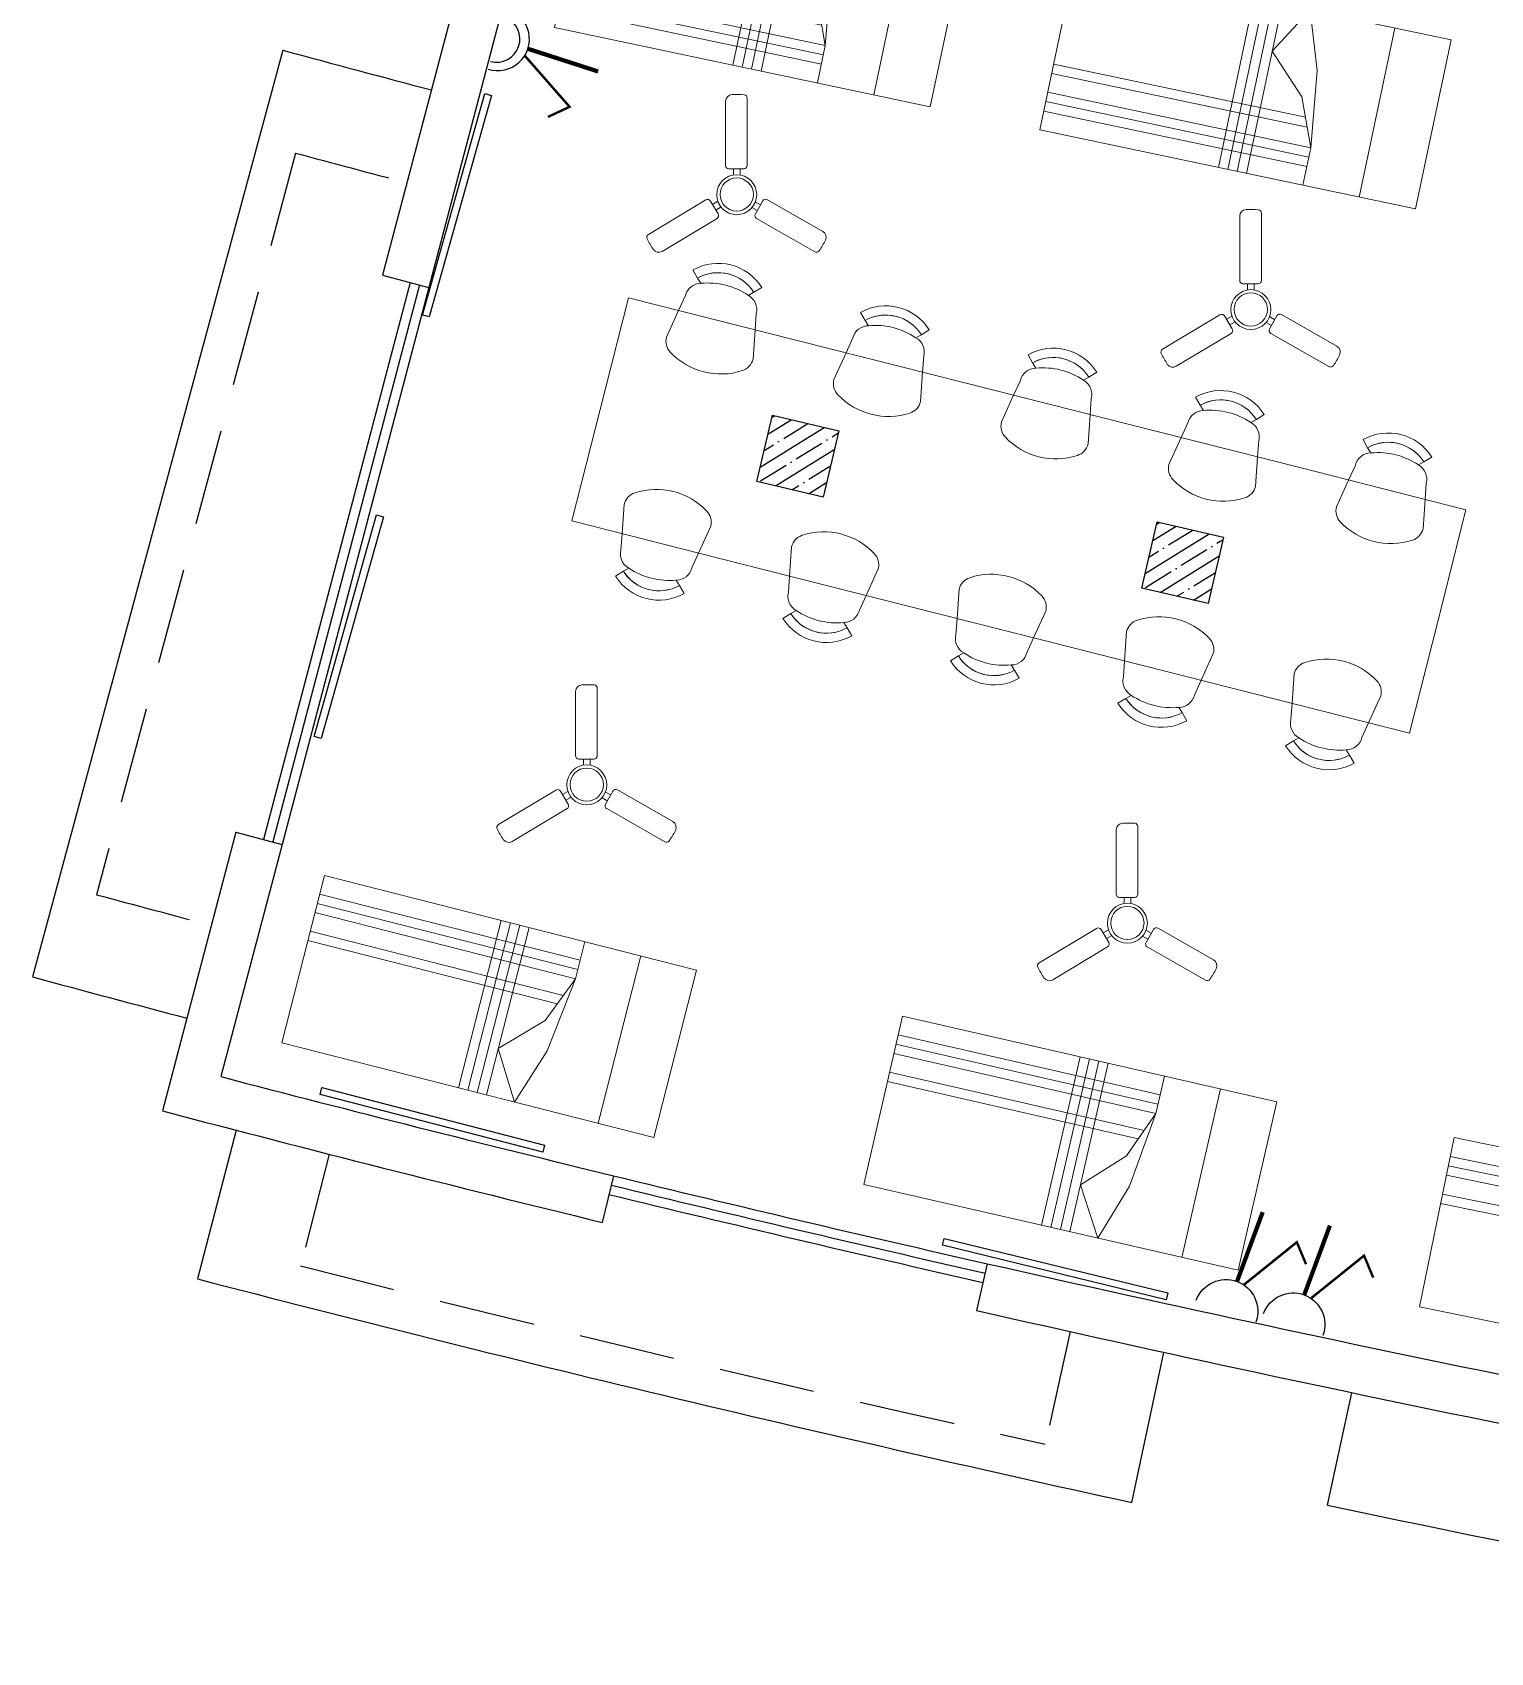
# Model space of a CAD drawing. Header units: inches. Extents: x -221585 to 401252, y -284294 to 332380.
# Drawn here: x 102002 to 102761, y 230904 to 231748 of the extents above; entities that cross this region are included whole.
import ezdxf

# ---------------------------------------------------------------- set-up
doc = ezdxf.new("R2010")
doc.units = ezdxf.units.IN
doc.header["$MEASUREMENT"] = 0
doc.linetypes.add('HIDDEN', pattern=[0.375, 0.25, -0.125])
doc.layers.add('ceilingfan', color=1, linetype='Continuous', lineweight=15)
doc.layers.add('FURN', color=56, linetype='Continuous', lineweight=0)
for name, color, linetype in [('E-LIGHT', 7, 'Continuous'), ('Power', 7, 'Continuous'), ('UPS', 7, 'Continuous')]:
    doc.layers.add(name, color=color, linetype=linetype)

# ---------------------------------------------------------------- blocks, each defined once
blk = doc.blocks.new('A$C25933C84')
at = {"color": 8, "linetype": 'Continuous'}
for p, q in [((0, 0.9), (2, 0.9)), ((0, 0), (0, 0.9)), ((0.3, 0.9), (0.3, 0)), ((0.6, 0.7), (0.6, 0.9)), ((2, 0.9), (2, 0)), ((0.65, 0.3), (0.6, 0.7)), ((0.7, 0.45), (0.6, 0.7)), ((0.9, 0.25), (0.7, 0.45)), ((0.75, 0), (0.65, 0.3)), ((0.75, 0), (0.9, 0.25)), ((2, 0), (0, 0))]:
    blk.add_line(p, q, dxfattribs=at)
at = {"color": 8}
for p, q in [((0.9, 0), (0.9, 0.9)), ((0.95, 0), (0.95, 0.9)), ((1, 0), (1, 0.9)), ((1.05, 0), (1.05, 0.9)), ((0.6, 0.8), (2, 0.8)), ((0.6, 0.75), (2, 0.75)), ((0.6, 0.7), (2, 0.7)), ((0.64, 0.6), (2, 0.6)), ((0.66, 0.55), (2, 0.55))]:
    blk.add_line(p, q, dxfattribs=at)
blk = doc.blocks.new('xfgdz')
at = {"layer": 'FURN'}
for p, q in [((146382.99, -13132.52, 0.42), (146384.74, -13129.79, 0.42)), ((146382.99, -13132.52, 0.42), (146384.74, -13129.79, 0.42)), ((146387.11, -13125.57, 0.42), (146384.74, -13129.79, 0.42)), ((146387.11, -13125.57, 0.42), (146384.74, -13129.79, 0.42)), ((146333.5, -13162.1, 0.42), (146420.75, -13140.01, 0.42)), ((146351.32, -13134.64, 0.42), (146355.41, -13137.21, 0.42)), ((146351.32, -13134.64, 0.42), (146355.41, -13137.21, 0.42)), ((146358.25, -13138.79, 0.42), (146355.41, -13137.21, 0.42)), ((146358.25, -13138.79, 0.42), (146355.41, -13137.21, 0.42)), ((146391.1, -13138.91, 0.42), (146394.61, -13146.62, 0.42)), ((146391.1, -13138.91, 0.42), (146394.62, -13146.64, 0.42)), ((146420.75, -13140.01, 0.42), (146435.48, -13198.17, 0.42)), ((146299.87, -13147.66, 0.42), (146297.49, -13151.88, 0.42)), ((146299.87, -13147.66, 0.42), (146297.49, -13151.88, 0.42)), ((146354.74, -13156.72, 0.42), (146354.15, -13148.27, 0.42)), ((146354.74, -13156.72, 0.42), (146354.15, -13148.27, 0.42)), ((146394.61, -13146.62, 0.42), (146400.96, -13160.58, 0.42)), ((146264.07, -13156.73, 0.42), (146268.17, -13159.3, 0.42)), ((146264.07, -13156.73, 0.42), (146268.17, -13159.3, 0.42)), ((146295.75, -13154.61, 0.42), (146297.49, -13151.88, 0.42)), ((146295.75, -13154.61, 0.42), (146297.49, -13151.88, 0.42)), ((146355.8, -13172.02, 0.42), (146354.74, -13156.72, 0.42)), ((146246.26, -13184.19, 0.42), (146333.5, -13162.1, 0.42)), ((146271, -13160.88, 0.42), (146268.17, -13159.3, 0.42)), ((146271, -13160.88, 0.42), (146268.17, -13159.3, 0.42)), ((146303.86, -13161, 0.42), (146307.36, -13168.71, 0.42)), ((146303.86, -13161, 0.42), (146307.37, -13168.73, 0.42)), ((146208.5, -13176.7, 0.42), (146210.24, -13173.97, 0.42)), ((146208.5, -13176.7, 0.42), (146210.24, -13173.97, 0.42)), ((146212.62, -13169.75, 0.42), (146210.24, -13173.97, 0.42)), ((146212.62, -13169.75, 0.42), (146210.24, -13173.97, 0.42)), ((146267.49, -13178.81, 0.42), (146266.91, -13170.36, 0.42)), ((146267.49, -13178.81, 0.42), (146266.91, -13170.36, 0.42)), ((146307.36, -13168.71, 0.42), (146313.71, -13182.67, 0.42)), ((146176.82, -13178.82, 0.42), (146180.92, -13181.39, 0.42)), ((146176.82, -13178.82, 0.42), (146180.92, -13181.39, 0.42)), ((146183.75, -13182.97, 0.42), (146180.92, -13181.39, 0.42)), ((146183.75, -13182.97, 0.42), (146180.92, -13181.39, 0.42)), ((146268.55, -13194.11, 0.42), (146267.49, -13178.81, 0.42)), ((146159.01, -13206.28, 0.42), (146246.26, -13184.19, 0.42)), ((146216.61, -13183.09, 0.42), (146220.12, -13190.8, 0.42)), ((146216.61, -13183.09, 0.42), (146220.12, -13190.82, 0.42)), ((146220.12, -13190.8, 0.42), (146226.46, -13204.76, 0.42)), ((146121.25, -13198.79, 0.42), (146123, -13196.06, 0.42)), ((146121.25, -13198.79, 0.42), (146123, -13196.06, 0.42)), ((146125.37, -13191.84, 0.42), (146123, -13196.06, 0.42)), ((146125.37, -13191.84, 0.42), (146123, -13196.06, 0.42)), ((146180.25, -13200.9, 0.42), (146179.66, -13192.45, 0.42)), ((146180.25, -13200.9, 0.42), (146179.66, -13192.45, 0.42)), ((146450.2, -13256.33, 0.42), (146435.48, -13198.17, 0.42)), ((146071.76, -13228.37, 0.42), (146159.01, -13206.28, 0.42)), ((146089.58, -13200.91, 0.42), (146093.67, -13203.49, 0.42)), ((146089.58, -13200.91, 0.42), (146093.67, -13203.49, 0.42)), ((146096.51, -13205.06, 0.42), (146093.67, -13203.49, 0.42)), ((146096.51, -13205.06, 0.42), (146093.67, -13203.49, 0.42)), ((146129.36, -13205.18, 0.42), (146132.87, -13212.89, 0.42)), ((146129.36, -13205.18, 0.42), (146132.88, -13212.91, 0.42)), ((146181.3, -13216.2, 0.42), (146180.25, -13200.9, 0.42)), ((146038.12, -13213.93, 0.42), (146035.75, -13218.15, 0.42)), ((146038.12, -13213.93, 0.42), (146035.75, -13218.15, 0.42)), ((146093, -13222.99, 0.42), (146092.41, -13214.54, 0.42)), ((146093, -13222.99, 0.42), (146092.41, -13214.54, 0.42)), ((146093, -13222.99, 0.42), (146092.41, -13214.54, 0.42)), ((146093, -13222.99, 0.42), (146092.41, -13214.54, 0.42)), ((146132.87, -13212.89, 0.42), (146139.22, -13226.85, 0.42)), ((146002.33, -13223, 0.42), (146006.42, -13225.58, 0.42)), ((146002.33, -13223, 0.42), (146006.42, -13225.58, 0.42)), ((146034, -13220.88, 0.42), (146035.75, -13218.15, 0.42)), ((146034, -13220.88, 0.42), (146035.75, -13218.15, 0.42)), ((146094.06, -13238.29, 0.42), (146093, -13222.99, 0.42)), ((145984.52, -13250.46, 0.42), (146071.76, -13228.37, 0.42)), ((146009.26, -13227.15, 0.42), (146006.42, -13225.58, 0.42)), ((146009.26, -13227.15, 0.42), (146006.42, -13225.58, 0.42)), ((146042.12, -13227.27, 0.42), (146045.62, -13234.98, 0.42)), ((146042.12, -13227.27, 0.42), (146045.63, -13235, 0.42)), ((146005.75, -13245.08, 0.42), (146005.17, -13236.63, 0.42)), ((146005.75, -13245.08, 0.42), (146005.17, -13236.63, 0.42)), ((146045.62, -13234.98, 0.42), (146051.97, -13248.94, 0.42)), ((145999.24, -13308.62, 0.42), (145984.52, -13250.46, 0.42)), ((146006.81, -13260.38, 0.42), (146005.75, -13245.08, 0.42)), ((146424.06, -13262.95, 0.42), (146423, -13247.65, 0.42)), ((146362.96, -13278.42, 0.42), (146450.2, -13256.33, 0.42)), ((146377.84, -13259.09, 0.42), (146384.19, -13273.05, 0.42)), ((146424.65, -13271.4, 0.42), (146424.06, -13262.94, 0.42)), ((146424.65, -13271.4, 0.42), (146424.06, -13262.95, 0.42)), ((146336.82, -13285.04, 0.42), (146335.76, -13269.75, 0.42)), ((146384.19, -13273.05, 0.42), (146387.7, -13280.76, 0.42)), ((146384.19, -13273.05, 0.42), (146387.7, -13280.76, 0.42)), ((146275.71, -13300.51, 0.42), (146362.96, -13278.42, 0.42)), ((146290.6, -13281.18, 0.42), (146296.95, -13295.14, 0.42)), ((146420.56, -13280.88, 0.42), (146423.39, -13282.46, 0.42)), ((146420.56, -13280.88, 0.42), (146423.39, -13282.46, 0.42)), ((146427.49, -13285.04, 0.42), (146423.39, -13282.46, 0.42)), ((146427.49, -13285.04, 0.42), (146423.39, -13282.46, 0.42)), ((146249.57, -13307.13, 0.42), (146248.51, -13291.84, 0.42)), ((146337.4, -13293.49, 0.42), (146336.82, -13285.03, 0.42)), ((146337.4, -13293.49, 0.42), (146336.82, -13285.04, 0.42)), ((146391.69, -13294.1, 0.42), (146394.07, -13289.88, 0.42)), ((146391.69, -13294.1, 0.42), (146394.07, -13289.88, 0.42)), ((146395.81, -13287.15, 0.42), (146394.07, -13289.88, 0.42)), ((146395.81, -13287.15, 0.42), (146394.07, -13289.88, 0.42)), ((146188.46, -13322.6, 0.42), (146275.71, -13300.51, 0.42)), ((146296.95, -13295.14, 0.42), (146300.45, -13302.85, 0.42)), ((146296.95, -13295.14, 0.42), (146300.45, -13302.85, 0.42)), ((145999.24, -13308.62, 0.42), (146013.97, -13366.79, 0.42)), ((146203.35, -13303.27, 0.42), (146209.7, -13317.23, 0.42)), ((146250.16, -13315.58, 0.42), (146249.57, -13307.12, 0.42)), ((146250.16, -13315.58, 0.42), (146249.57, -13307.13, 0.42)), ((146308.56, -13309.24, 0.42), (146306.82, -13311.97, 0.42)), ((146308.56, -13309.24, 0.42), (146306.82, -13311.97, 0.42)), ((146333.31, -13302.97, 0.42), (146336.14, -13304.55, 0.42)), ((146333.31, -13302.97, 0.42), (146336.14, -13304.55, 0.42)), ((146340.24, -13307.13, 0.42), (146336.14, -13304.55, 0.42)), ((146340.24, -13307.13, 0.42), (146336.14, -13304.55, 0.42)), ((146162.32, -13329.22, 0.42), (146161.26, -13313.93, 0.42)), ((146209.7, -13317.23, 0.42), (146213.21, -13324.94, 0.42)), ((146209.7, -13317.23, 0.42), (146213.21, -13324.94, 0.42)), ((146304.44, -13316.19, 0.42), (146306.82, -13311.97, 0.42)), ((146304.44, -13316.19, 0.42), (146306.82, -13311.97, 0.42)), ((146013.97, -13366.79, 0.42), (146188.46, -13322.6, 0.42)), ((146116.1, -13325.36, 0.42), (146122.45, -13339.32, 0.42)), ((146246.06, -13325.06, 0.42), (146248.9, -13326.64, 0.42)), ((146246.06, -13325.06, 0.42), (146248.9, -13326.64, 0.42)), ((146162.91, -13337.67, 0.42), (146162.32, -13329.21, 0.42)), ((146162.91, -13337.67, 0.42), (146162.32, -13329.22, 0.42)), ((146217.2, -13338.28, 0.42), (146219.57, -13334.06, 0.42)), ((146217.2, -13338.28, 0.42), (146219.57, -13334.06, 0.42)), ((146221.32, -13331.33, 0.42), (146219.57, -13334.06, 0.42)), ((146221.32, -13331.33, 0.42), (146219.57, -13334.06, 0.42)), ((146252.99, -13329.22, 0.42), (146248.9, -13326.64, 0.42)), ((146252.99, -13329.22, 0.42), (146248.9, -13326.64, 0.42)), ((146075.08, -13351.31, 0.42), (146074.02, -13336.02, 0.42)), ((146122.45, -13339.32, 0.42), (146125.96, -13347.03, 0.42)), ((146122.45, -13339.32, 0.42), (146125.96, -13347.03, 0.42)), ((146028.86, -13347.45, 0.42), (146035.21, -13361.41, 0.42)), ((146075.66, -13359.76, 0.42), (146075.08, -13351.3, 0.42)), ((146075.66, -13359.76, 0.42), (146075.08, -13351.31, 0.42)), ((146158.82, -13347.15, 0.42), (146161.65, -13348.73, 0.42)), ((146158.82, -13347.15, 0.42), (146161.65, -13348.73, 0.42)), ((146165.75, -13351.31, 0.42), (146161.65, -13348.73, 0.42)), ((146165.75, -13351.31, 0.42), (146161.65, -13348.73, 0.42)), ((146129.95, -13360.37, 0.42), (146132.33, -13356.15, 0.42)), ((146129.95, -13360.37, 0.42), (146132.33, -13356.15, 0.42)), ((146134.07, -13353.42, 0.42), (146132.33, -13356.15, 0.42)), ((146134.07, -13353.42, 0.42), (146132.33, -13356.15, 0.42)), ((146035.21, -13361.41, 0.42), (146038.71, -13369.12, 0.42)), ((146035.21, -13361.41, 0.42), (146038.71, -13369.12, 0.42)), ((146046.82, -13375.51, 0.42), (146045.08, -13378.24, 0.42)), ((146046.82, -13375.51, 0.42), (146045.08, -13378.24, 0.42)), ((146071.57, -13369.24, 0.42), (146074.4, -13370.82, 0.42)), ((146071.57, -13369.24, 0.42), (146074.4, -13370.82, 0.42)), ((146078.5, -13373.4, 0.42), (146074.4, -13370.82, 0.42)), ((146078.5, -13373.4, 0.42), (146074.4, -13370.82, 0.42)), ((146042.7, -13382.46, 0.42), (146045.08, -13378.24, 0.42)), ((146042.7, -13382.46, 0.42), (146045.08, -13378.24, 0.42))]:
    blk.add_line(p, q, dxfattribs=at)
for centre, radius, start, end in [((146373.97, -13148.9, 0.42), 26.77, 60.60542, 147.81106), ((146373.97, -13148.9, 0.42), 26.77, 60.60542, 147.81106), ((146373.97, -13148.9, 0.42), 21.93, 60.60542, 147.81106), ((146379.35, -13170.14, 0.42), 37.79, 84.46947, 123.94701), ((146379.35, -13170.14, 0.42), 37.79, 84.46947, 123.94701), ((146373.97, -13148.9, 0.42), 21.93, 60.60542, 134.56044), ((146362.37, -13146.19, 0.42), 8.47, 119.09329, 194.20824), ((146362.37, -13146.19, 0.42), 8.47, 119.09329, 194.20824), ((146382.89, -13140.99, 0.42), 8.47, 14.20824, 89.32318), ((146382.89, -13140.99, 0.42), 8.47, 14.20824, 89.32318), ((146286.73, -13170.99, 0.42), 26.77, 60.60542, 147.81106), ((146286.73, -13170.99, 0.42), 26.77, 60.60542, 147.81106), ((146286.73, -13170.99, 0.42), 21.93, 60.60542, 147.81106), ((146286.73, -13170.99, 0.42), 21.93, 60.60542, 134.56044), ((146292.1, -13192.23, 0.42), 37.79, 84.46947, 123.94701), ((146292.1, -13192.23, 0.42), 37.79, 84.46947, 123.94701), ((146295.65, -13163.08, 0.42), 8.47, 14.20824, 89.32318), ((146295.65, -13163.08, 0.42), 8.47, 14.20824, 89.32318), ((146275.12, -13168.28, 0.42), 8.47, 119.09329, 194.20824), ((146275.12, -13168.28, 0.42), 8.47, 119.09329, 194.20824), ((146392.75, -13162.66, 0.42), 8.47, 316.43919, 14.20824), ((146392.75, -13162.66, 0.42), 8.47, 316.43919, 14.20824), ((146199.48, -13193.08, 0.42), 26.77, 60.60542, 147.81106), ((146199.48, -13193.08, 0.42), 26.77, 60.60542, 147.81106), ((146199.48, -13193.08, 0.42), 21.93, 60.60542, 147.81106), ((146199.48, -13193.08, 0.42), 21.93, 60.60542, 134.56044), ((146364.01, -13169.94, 0.42), 8.47, 194.20824, 251.97729), ((146364.01, -13169.94, 0.42), 8.47, 194.20824, 251.97729), ((146372.61, -13143.51, 0.42), 36.26, 251.97729, 316.43919), ((146372.61, -13143.51, 0.42), 36.26, 251.97729, 316.43919), ((146187.87, -13190.37, 0.42), 8.47, 119.09329, 194.20824), ((146187.87, -13190.37, 0.42), 8.47, 119.09329, 194.20824), ((146204.86, -13214.32, 0.42), 37.79, 84.46947, 123.94701), ((146204.86, -13214.32, 0.42), 37.79, 84.46947, 123.94701), ((146208.4, -13185.17, 0.42), 8.47, 14.20824, 89.32318), ((146208.4, -13185.17, 0.42), 8.47, 14.20824, 89.32318), ((146305.5, -13184.75, 0.42), 8.47, 316.43919, 14.20824), ((146305.5, -13184.75, 0.42), 8.47, 316.43919, 14.20824), ((146112.23, -13215.17, 0.42), 26.77, 60.60542, 147.81106), ((146112.23, -13215.17, 0.42), 26.77, 60.60542, 147.81106), ((146285.36, -13165.6, 0.42), 36.26, 251.97729, 316.43919), ((146285.36, -13165.6, 0.42), 36.26, 251.97729, 316.43919), ((146112.23, -13215.17, 0.42), 21.93, 60.60542, 147.81106), ((146117.61, -13236.41, 0.42), 37.79, 84.46947, 123.94701), ((146117.61, -13236.41, 0.42), 37.79, 84.46947, 123.94701), ((146112.23, -13215.17, 0.42), 21.93, 60.60542, 134.56044), ((146121.15, -13207.26, 0.42), 8.47, 14.20824, 89.32318), ((146121.15, -13207.26, 0.42), 8.47, 14.20824, 89.32318), ((146276.76, -13192.03, 0.42), 8.47, 194.20824, 251.97729), ((146276.76, -13192.03, 0.42), 8.47, 194.20824, 251.97729), ((146100.62, -13212.46, 0.42), 8.47, 119.09329, 194.20824), ((146100.62, -13212.46, 0.42), 8.47, 119.09329, 194.20824), ((146218.25, -13206.84, 0.42), 8.47, 316.43919, 14.20824), ((146218.25, -13206.84, 0.42), 8.47, 316.43919, 14.20824), ((146024.98, -13237.26, 0.42), 26.77, 60.60542, 147.81106), ((146024.98, -13237.26, 0.42), 26.77, 60.60542, 147.81106), ((146024.98, -13237.26, 0.42), 21.93, 60.60542, 147.81106), ((146024.98, -13237.26, 0.42), 21.93, 60.60542, 134.56044), ((146189.52, -13214.12, 0.42), 8.47, 194.20824, 251.97729), ((146189.52, -13214.12, 0.42), 8.47, 194.20824, 251.97729), ((146198.11, -13187.69, 0.42), 36.26, 251.97729, 316.43919), ((146198.11, -13187.69, 0.42), 36.26, 251.97729, 316.43919), ((146030.36, -13258.5, 0.42), 37.79, 84.46947, 123.94701), ((146030.36, -13258.5, 0.42), 37.79, 84.46947, 123.94701), ((146033.9, -13229.35, 0.42), 8.47, 14.20824, 89.32318), ((146033.9, -13229.35, 0.42), 8.47, 14.20824, 89.32318), ((146013.38, -13234.55, 0.42), 8.47, 119.09329, 194.20824), ((146013.38, -13234.55, 0.42), 8.47, 119.09329, 194.20824), ((146131.01, -13228.93, 0.42), 8.47, 316.43919, 14.20824), ((146131.01, -13228.93, 0.42), 8.47, 316.43919, 14.20824), ((146102.27, -13236.21, 0.42), 8.47, 194.20824, 251.97729), ((146102.27, -13236.21, 0.42), 8.47, 194.20824, 251.97729), ((146110.87, -13209.78, 0.42), 36.26, 251.97729, 316.43919), ((146110.87, -13209.78, 0.42), 36.26, 251.97729, 316.43919), ((146406.19, -13276.16, 0.42), 36.26, 71.97729, 136.43919), ((146406.19, -13276.16, 0.42), 36.26, 71.97729, 136.43919), ((146414.79, -13249.73, 0.42), 8.47, 14.20824, 71.97729), ((146414.79, -13249.73, 0.42), 8.47, 14.20824, 71.97729), ((146043.76, -13251.02, 0.42), 8.47, 316.43919, 14.20824), ((146043.76, -13251.02, 0.42), 8.47, 316.43919, 14.20824), ((146023.62, -13231.87, 0.42), 36.26, 251.97729, 316.43919), ((146023.62, -13231.87, 0.42), 36.26, 251.97729, 316.43919), ((146386.06, -13257.01, 0.42), 8.47, 136.43919, 194.20824), ((146386.06, -13257.01, 0.42), 8.47, 136.43919, 194.20824), ((146015.02, -13258.3, 0.42), 8.47, 194.20824, 251.97729), ((146015.02, -13258.3, 0.42), 8.47, 194.20824, 251.97729), ((146318.95, -13298.25, 0.42), 36.26, 71.97729, 136.43919), ((146318.95, -13298.25, 0.42), 36.26, 71.97729, 136.43919), ((146327.55, -13271.82, 0.42), 8.47, 14.20824, 71.97729), ((146327.55, -13271.82, 0.42), 8.47, 14.20824, 71.97729), ((146298.81, -13279.1, 0.42), 8.47, 136.43919, 194.20824), ((146298.81, -13279.1, 0.42), 8.47, 136.43919, 194.20824), ((146416.44, -13273.48, 0.42), 8.47, 299.09329, 14.20824), ((146416.44, -13273.48, 0.42), 8.47, 299.09329, 14.20824), ((146231.7, -13320.34, 0.42), 36.26, 71.97729, 136.43919), ((146231.7, -13320.34, 0.42), 36.26, 71.97729, 136.43919), ((146395.91, -13278.68, 0.42), 8.47, 194.20824, 269.32318), ((146395.91, -13278.68, 0.42), 8.47, 194.20824, 269.32318), ((146404.83, -13270.77, 0.42), 21.93, 240.60542, 327.81106), ((146399.45, -13249.53, 0.42), 37.79, 264.46947, 303.94701), ((146399.45, -13249.53, 0.42), 37.79, 264.46947, 303.94701), ((146404.83, -13270.77, 0.42), 21.93, 253.85604, 327.81106), ((146240.3, -13293.91, 0.42), 8.47, 14.20824, 71.97729), ((146240.3, -13293.91, 0.42), 8.47, 14.20824, 71.97729), ((146404.83, -13270.77, 0.42), 26.77, 240.60542, 327.81106), ((146404.83, -13270.77, 0.42), 26.77, 240.60542, 327.81106), ((146211.56, -13301.19, 0.42), 8.47, 136.43919, 194.20824), ((146211.56, -13301.19, 0.42), 8.47, 136.43919, 194.20824), ((146329.19, -13295.57, 0.42), 8.47, 299.09329, 14.20824), ((146329.19, -13295.57, 0.42), 8.47, 299.09329, 14.20824), ((146144.45, -13342.43, 0.42), 36.26, 71.97729, 136.43919), ((146144.45, -13342.43, 0.42), 36.26, 71.97729, 136.43919), ((146153.05, -13316, 0.42), 8.47, 14.20824, 71.97729), ((146153.05, -13316, 0.42), 8.47, 14.20824, 71.97729), ((146308.66, -13300.77, 0.42), 8.47, 194.20824, 269.32318), ((146308.66, -13300.77, 0.42), 8.47, 194.20824, 269.32318), ((146317.58, -13292.86, 0.42), 26.77, 240.60542, 327.81106), ((146317.58, -13292.86, 0.42), 26.77, 240.60542, 327.81106), ((146317.58, -13292.86, 0.42), 21.93, 240.60542, 327.81106), ((146312.21, -13271.62, 0.42), 37.79, 264.46947, 303.94701), ((146312.21, -13271.62, 0.42), 37.79, 264.46947, 303.94701), ((146317.58, -13292.86, 0.42), 21.93, 253.85604, 327.81106), ((146124.31, -13323.28, 0.42), 8.47, 136.43919, 194.20824), ((146124.31, -13323.28, 0.42), 8.47, 136.43919, 194.20824), ((146241.94, -13317.66, 0.42), 8.47, 299.09329, 14.20824), ((146241.94, -13317.66, 0.42), 8.47, 299.09329, 14.20824), ((146221.42, -13322.86, 0.42), 8.47, 194.20824, 269.32318), ((146221.42, -13322.86, 0.42), 8.47, 194.20824, 269.32318), ((146224.96, -13293.71, 0.42), 37.79, 264.46947, 303.94701), ((146224.96, -13293.71, 0.42), 37.79, 264.46947, 303.94701), ((146057.21, -13364.52, 0.42), 36.26, 71.97729, 136.43919), ((146057.21, -13364.52, 0.42), 36.26, 71.97729, 136.43919), ((146065.81, -13338.09, 0.42), 8.47, 14.20824, 71.97729), ((146065.81, -13338.09, 0.42), 8.47, 14.20824, 71.97729), ((146230.34, -13314.95, 0.42), 26.77, 240.60542, 327.81106), ((146230.34, -13314.95, 0.42), 26.77, 240.60542, 327.81106), ((146230.34, -13314.95, 0.42), 21.93, 240.60542, 327.81106), ((146230.34, -13314.95, 0.42), 21.93, 253.85604, 327.81106), ((146037.07, -13345.37, 0.42), 8.47, 136.43919, 194.20824), ((146037.07, -13345.37, 0.42), 8.47, 136.43919, 194.20824), ((146154.7, -13339.75, 0.42), 8.47, 299.09329, 14.20824), ((146154.7, -13339.75, 0.42), 8.47, 299.09329, 14.20824), ((146134.17, -13344.95, 0.42), 8.47, 194.20824, 269.32318), ((146134.17, -13344.95, 0.42), 8.47, 194.20824, 269.32318), ((146143.09, -13337.04, 0.42), 26.77, 240.60542, 327.81106), ((146143.09, -13337.04, 0.42), 26.77, 240.60542, 327.81106), ((146143.09, -13337.04, 0.42), 21.93, 240.60542, 327.81106), ((146137.71, -13315.8, 0.42), 37.79, 264.46947, 303.94701), ((146137.71, -13315.8, 0.42), 37.79, 264.46947, 303.94701), ((146143.09, -13337.04, 0.42), 21.93, 253.85604, 327.81106), ((146067.45, -13361.84, 0.42), 8.47, 299.09329, 14.20824), ((146067.45, -13361.84, 0.42), 8.47, 299.09329, 14.20824), ((146046.92, -13367.04, 0.42), 8.47, 194.20824, 269.32318), ((146046.92, -13367.04, 0.42), 8.47, 194.20824, 269.32318), ((146055.84, -13359.13, 0.42), 26.77, 240.60542, 327.81106), ((146055.84, -13359.13, 0.42), 26.77, 240.60542, 327.81106), ((146055.84, -13359.13, 0.42), 21.93, 240.60542, 327.81106), ((146050.47, -13337.9, 0.42), 37.79, 264.46947, 303.94701), ((146050.47, -13337.9, 0.42), 37.79, 264.46947, 303.94701), ((146055.84, -13359.13, 0.42), 21.93, 253.85604, 327.81106)]:
    blk.add_arc(centre, radius, start, end, dxfattribs=at)
blk = doc.blocks.new('FEGREGRE')
at = {"color": 20, "ltscale": 10}
for p, q in [((350756.92, 114115.53, 0.84), (350736.78, 114038.1, 0.42)), ((351223.44, 113921.63, 0.42), (351240.14, 113999.72, 0.42)), ((351325.39, 113920.19, 0.42), (351337.93, 113978.8, 0.42))]:
    blk.add_line(p, q, dxfattribs=at)
for radius, start, end in [(12848.5, 255.424131, 257.655706), (12828.5, 258.101919, 259.898299)]:
    blk.add_arc((353970.26, 126473.08, 0.42), radius, start, end, dxfattribs=at)
blk = doc.blocks.new('Fan')
at = {"color": 6}
for p, q in [((5.2, 50.06), (5.2, 15.66)), ((-5.85, 15.66), (-5.85, 48.45)), ((3.5, 13.96), (-4.15, 13.96)), ((-1.88, 13.96), (-1.88, 10.82)), ((1.52, 13.96), (1.52, 10.82)), ((-45.24, -19.5), (-15.92, -1.9)), ((-13.59, -2.48), (-9.65, -9.04)), ((-12.57, -4.18), (-9.88, -2.56)), ((-10.82, -7.1), (-8.12, -5.47)), ((10.34, -7.34), (7.62, -5.78)), ((12.03, -4.39), (9.3, -2.82)), ((9.36, -9.06), (13.16, -2.41)), ((15.48, -1.78), (43.81, -17.96)), ((-10.23, -11.38), (-38.2, -28.17)), ((39.71, -28.35), (10, -11.38))]:
    blk.add_line(p, q, dxfattribs=at)
for centre, radius in [((-0.16, 0.76), 10.2), ((-0.18, 0.87), 8.5)]:
    blk.add_circle(centre, radius, dxfattribs=at)
for centre, radius, start, end in [((-2.45, 48.45), 3.4, 92.73501, 180), ((-0.18, 0.9), 51, 85.72072, 92.73501), ((3.5, 50.06), 1.7, 0, 85.72072), ((-4.15, 15.66), 1.7, 180, 270), ((3.5, 15.66), 1.7, 270, 0), ((-15.05, -3.36), 1.7, 30.9808, 120.9808), ((14.63, -3.26), 1.7, 60.27079, 150.27079), ((-11.11, -9.92), 1.7, 300.9808, 30.9808), ((10.84, -9.9), 1.7, 150.27079, 240.27079), ((-44.37, -20.96), 1.7, 120.9808, 206.32391), ((-0.18, 0.9), 51, 206.32391, 213.32553), ((-0.18, 0.9), 51, 325.71651, 332.72155), ((42.13, -20.92), 3.4, 332.72155, 60.27079), ((-39.95, -25.25), 3.4, 213.32553, 300.9808), ((40.56, -26.87), 1.7, 240.27079, 325.71651)]:
    blk.add_arc(centre, radius, start, end, dxfattribs=at)
blk = doc.blocks.new('light')
at = {"color": 5}
for p, q in [((112625.17, 38871.17), (112742.49, 38895.88)), ((112743.25, 38892.28), (112625.93, 38867.57)), ((112742.49, 38895.88), (112743.25, 38892.28)), ((112625.93, 38867.57), (112625.17, 38871.17))]:
    blk.add_line(p, q, dxfattribs=at)
blk = doc.blocks.new('ups 6A')
at = {"layer": 'E-LIGHT', "color": 4}
for points, const_width in [([(5905666.9, -1658491.3), (5905670.4, -1658287.3)], 11.7), ([(5905691.6, -1658286), (5905784.8, -1658448.2), (5905830.5, -1658400.8)], 6.64)]:
    blk.add_lwpolyline(points, dxfattribs=dict(at, const_width=const_width))
blk.add_arc((5905671.9, -1658199.8), 87.4, 179.0102, 359.0102, dxfattribs=at)
blk = doc.blocks.new('16A')
at = {"layer": 'E-LIGHT', "color": 1}
for points, const_width in [([(5916857.4, -1642748), (5916860.9, -1642952)], 11.7), ([(5916882, -1642953.3), (5916975.2, -1642791.1), (5917021, -1642838.5)], 6.64)]:
    blk.add_lwpolyline(points, dxfattribs=dict(at, const_width=const_width))
for centre, radius, start, end in [((5916862.4, -1643039.4), 87.4, 0.9898, 180.9898), ((5916863.3, -1643042.7), 64.6, 4.2725, 175.7579)]:
    blk.add_arc(centre, radius, start, end, dxfattribs=at)

msp = doc.modelspace()

# ---------------------------------------------------------------- hatches: boundary and pattern name
at = {"ltscale": 10}
h = msp.add_hatch(dxfattribs=at)
h.set_pattern_fill('ANSI35', color=1, scale=50, angle=-13.22505)
h.set_pattern_definition([(31.774949, (-90317.023, 89795.83), (-6.5823019, 10.6265376), []), (31.774949, (-90308.418, 89793.807), (-6.5823019, 10.6265376), [15.625, -3.125, 0, -3.125])])
h.paths.add_polyline_path([(102413.66, 231505.75), (102421.78, 231540.31), (102387.22, 231548.43), (102379.1, 231513.87)])
h = msp.add_hatch(dxfattribs=at)
h.set_pattern_fill('ANSI35', color=1, scale=50, angle=-13.22505)
h.set_pattern_definition([(31.774949, (-90116.518, 89740.373), (-6.5823019, 10.6265376), []), (31.774949, (-90107.914, 89738.351), (-6.5823019, 10.6265376), [15.625, -3.125, 0, -3.125])])
h.paths.add_polyline_path([(102614.16, 231450.29), (102622.29, 231484.85), (102587.73, 231492.97), (102579.61, 231458.41)])

# ---------------------------------------------------------------- linework, layer by layer
at = {"color": 4, "ltscale": 8}
for p, q in [((102436.54, 232579.53, 0.42), (102184.18, 231621.34, 0.42)), ((102275.7, 231871.14, 0.84), (102208.23, 231615, 0.42)), ((102107.78, 231331.23, 0.42), (102069.53, 231186.03, 0.42)), ((102131.83, 231324.9, 0.42), (102099.95, 231203.89, 0))]:
    msp.add_line(p, q, dxfattribs=at)
at = {"color": 20, "ltscale": 10}
msp.add_line((102132.32, 231738.52, 0), (102001.81, 231255.86, 0), dxfattribs=at)
at = {"color": 20, "linetype": 'HIDDEN', "ltscale": 200}
for p, q in [((102138.89, 231684.97, 0), (102035.13, 231298.66, 0)), ((102156.39, 231163.49, 0.42), (102141.51, 231105.36, 0)), ((102542.41, 231071.09, 0), (102529.35, 231012.53, 0))]:
    msp.add_line(p, q, dxfattribs=at)
at = {"color": 1, "ltscale": 8}
for p, q in [((102198.56, 231617.55, 0.42), (102122.16, 231327.44, 0.42)), ((102203.4, 231616.28, 0.42), (102126.99, 231326.17, 0.42)), ((102208.23, 231615, 0.42), (102131.83, 231324.9, 0.42))]:
    msp.add_line(p, q, dxfattribs=at)
at = {"color": 4, "ltscale": 10}
for p, q in [((102184.18, 231621.34, 0.32), (102208.23, 231615, 0.42)), ((102107.78, 231331.23, 0.32), (102131.83, 231324.9, 0.42)), ((102304.49, 231152.27, 0), (102298.57, 231127.98, 0)), ((102499.12, 231106.46, 0), (102493.58, 231082.08, 0))]:
    msp.add_line(p, q, dxfattribs=at)
at = {"color": 1, "ltscale": 10, "elevation": 0.42}
for points in [[(102387.22, 231548.43), (102421.78, 231540.31), (102413.66, 231505.75), (102379.1, 231513.87)], [(102587.73, 231492.97), (102622.29, 231484.85), (102614.16, 231450.29), (102579.61, 231458.41)]]:
    msp.add_lwpolyline(points, close=True, dxfattribs=at)
at = {"color": 4, "ltscale": 10}
for centre, radius, start, end in [((105321.39, 243533.51, 0.84), 12028.5, 255.364615, 259.1705), ((105323.12, 243541.82, 0.84), 12061.99, 255.365808, 259.171169), ((105354.57, 243667.22, 0), 12881.27, 255.364844, 256.303176), ((105321.39, 243533.51, 0), 12768.5, 255.245511, 256.305771), ((105321.39, 243533.51, 0), 12743.5, 257.204755, 258.55033), ((105321.39, 243533.51, 0), 12768.5, 257.204755, 258.55033)]:
    msp.add_arc(centre, radius, start, end, dxfattribs=at)
at = {"color": 20, "ltscale": 10}
for radius, end in [(12218.5, 255.245526), (12718.5, 255.245512)]:
    msp.add_arc((105321.39, 243533.51, 0), radius, 254.870382, end, dxfattribs=at)
at = {"color": 20, "linetype": 'HIDDEN', "ltscale": 200}
for radius, start, end in [(12268.5, 254.965314, 255.245526), (12668.5, 254.965314, 255.245512), (12828.5, 255.648153, 257.429337)]:
    msp.add_arc((105321.39, 243533.51, 0), radius, start, end, dxfattribs=at)
at = {"color": 1, "ltscale": 8}
for radius in [12693.5, 12703.5, 12698.5]:
    msp.add_arc((105309.93, 243484.84, 0), radius, 256.304002, 257.206525, dxfattribs=at)

# ---------------------------------------------------------------- block references
for p, rotation in [((-15560.55, 247120.86, 0.42), 333.5662686923698), ((84500.85, 113778.91, 0), 62.41306842679611), ((84444.5, 113559.34, -0.42), 62.41306842679611), ((-16001.64, 246527.53, 0.42), 333.5662686923698), ((-15884.12, 244762.18, 0.42), 334.3835053712937)]:
    msp.add_blockref('light', p, dxfattribs=dict(rotation=rotation))
at = {"color": 4, "xscale": -1}
msp.add_blockref('xfgdz', (248733, 244749.67, 0), dxfattribs=at)
at = {"color": 1}
msp.add_blockref('FEGREGRE', (-248648.95, 117060.43, -0.42), dxfattribs=at)
at = {"layer": 'ceilingfan', "xscale": 1.02030405060046, "yscale": 1.02030405060046, "zscale": 1.02030405060046}
for p in [(102368.83, 231662.54, 0.42), (102636.61, 231602.69, 0.42), (102290.72, 231355.11, 0), (102572.31, 231283.05, 0)]:
    msp.add_blockref('Fan', p, dxfattribs=at)
at = {"layer": 'FURN', "extrusion": (-5.5e-15, -1.75e-14, -1), "xscale": -99.99999999999372, "yscale": 100, "zscale": -99.99999999999372, "rotation": 191.8991950582351}
for p in [(-102487.96, 231797.21, -0.42), (-102740.82, 231743.93, -0.42)]:
    msp.add_blockref('A$C25933C84', p, dxfattribs=at)
at = {"layer": 'FURN', "extrusion": (2.8e-15, 1.81e-14, -1), "xscale": 99.99999999999497, "yscale": 99.99999999999497, "zscale": -99.99999999999996, "rotation": 14.26250048620615}
msp.add_blockref('A$C25933C84', (-102325.56, 231172.2, 0), dxfattribs=at)
at = {"layer": 'FURN', "extrusion": (2.4e-15, 1.82e-14, -1), "xscale": 100.0000000000068, "yscale": 100.0000000000068, "zscale": -99.99999999999996, "rotation": 12.89733282243904}
msp.add_blockref('A$C25933C84', (-102629.83, 231103.07, 0), dxfattribs=at)
at = {"layer": 'FURN', "extrusion": (2e-15, 1.82e-14, -1), "xscale": 100.0000000000082, "yscale": 100.0000000000082, "zscale": -99.99999999999996, "rotation": 11.60313888539314}
msp.add_blockref('A$C25933C84', (-102920.14, 231043.74, 0), dxfattribs=at)
at = {"layer": 'Power', "xscale": 0.1885885860805314, "yscale": 0.1885885860805314, "zscale": 0.1885885860805314, "rotation": 251.0946410147799}
msp.add_blockref('16A', (756930.24, 1187006.53, 0), dxfattribs=at)
at = {"layer": 'UPS', "color": 3, "xscale": -0.1887460698150345, "yscale": 0.1887460698150343, "zscale": 0.1887460698150344, "rotation": 158.7080465950785}
for p in [(-1049612.73, 344226.5, 0.42), (-1049577.72, 344219.5, 0.42)]:
    msp.add_blockref('ups 6A', p, dxfattribs=at)

doc.saveas('drawing.dxf')
